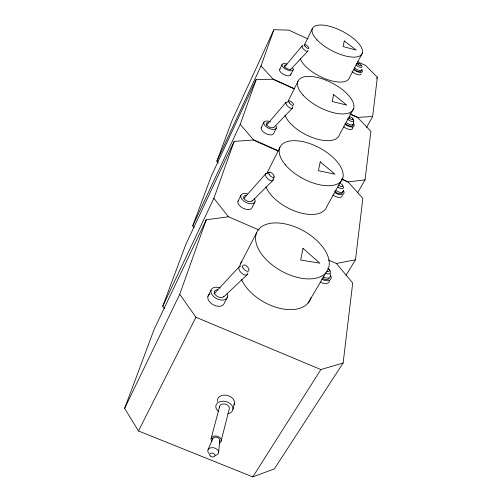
<?xml version="1.0" encoding="UTF-8"?>
<svg xmlns="http://www.w3.org/2000/svg" width="502" height="502" viewBox="0 0 502 502"><rect width="100%" height="100%" fill="white"/><g stroke="black" fill="none" stroke-linecap="round" stroke-linejoin="round"><path stroke-width="0.75" d="M353.715 120.718L353.672 123.837A5.026 2.272 28.4 0 1 351.074 124.854A5.026 2.272 28.4 0 1 346.524 122.795M218.602 452.685L219.763 440.486M259.176 230.073L228.423 216.764L206.24 219.801L154.127 329.356L124.634 408.39L138.483 430.967L252.807 476.9L274.381 468.868L343.123 363.009L352.711 282.977L336.409 263.506L328.54 260.105M346.185 275.096L355.491 259.76L362.852 198.353L348.319 182.226L341.887 179.371M357.625 192.743L365.061 179.879L370.878 131.329L357.788 117.65L349.938 114.105M366.554 127.458L372.653 116.527L377.366 77.176L365.45 65.354L357.644 61.765M232.953 409.394L234.453 403.238M219.117 443.184A5.252 3.652 14.2 0 0 220.861 441.955L229.282 408.942A5.058 3.614 14.2 0 0 225.969 404.355A5.058 3.614 14.2 0 0 219.901 405.509L211.129 438.422A5.252 3.652 14.2 0 0 211.944 441.302M273.088 179.973L274.142 176.836M124.634 408.39L179.741 294.272L206.24 219.801M164.505 308.755L162.761 306.214L213.908 198.259L234.152 141.395L253.24 140.033L278.265 151.133M194.148 227.676L192.755 225.825L240.226 124.327L256.164 79.536L272.9 79.247L294.297 88.929M218.332 163.012L216.87 161.211L261.015 65.906L273.897 29.718L288.788 30.126L307.952 38.936M162.761 306.214L185.784 244.518L234.152 141.395M192.755 225.825L211.21 176.371L256.164 79.536M216.87 161.211L231.987 120.687L273.897 29.718M208.123 449.535L212.873 438.409M279.608 69.665L282.011 64.62M211.129 438.422L211.543 437.556A5.252 3.652 14.2 0 1 217.83 436.426A5.252 3.652 14.2 0 1 221.288 441.095M261.203 127.853L263.82 122.444M304.3 45.224L312.432 28.488M290.771 74.735L293.212 69.709M237.979 201.296L240.841 195.491M287.809 101.893L298.037 81.167M276.351 128.035L273.69 133.419A6.852 3.357 26.3 0 1 265.652 133.507A6.852 3.357 26.3 0 1 261.68 127.113M266.719 173.648L279.921 147.431M138.483 430.967L195.924 317.245L179.741 294.272M255.054 201.691L252.136 207.458A7.743 4.292 26.5 0 1 242.88 208.117A7.743 4.292 26.5 0 1 238.557 200.329M207.922 296.337L211.066 290.131M240.439 263.952L256.585 232.84M227.475 297.071L224.262 303.233A8.898 5.679 27.1 0 1 212.359 304.231A8.898 5.679 27.1 0 1 209.874 294.078M362.35 53.168L349.373 77.785A27.409 11.49 27.1 0 1 325.296 78.789A27.409 11.49 27.1 0 1 300.246 58.546M353.69 108.47L339.415 134.825A30.471 14.207 27.4 0 1 313.085 137.793A30.471 14.207 27.4 0 1 284.929 115.159M376.619 78.55L377.366 77.176M342.797 177.984L326.959 206.215A34.312 18.022 28 0 1 297.993 212.151A34.312 18.022 28 0 1 265.909 186.876M308.071 303.057L325.936 272.762A40.21 22.935 29.1 0 0 289.014 224.84A40.21 22.935 29.1 0 0 262.345 255.123A40.21 22.935 29.1 0 0 325.936 272.762M252.807 476.9L320.866 369.56L343.123 363.009M284.433 67.086L302.135 45.889M266.487 125.155L286.071 102.289M243.821 198.466L265.709 173.755M213.971 293.921L239.228 266.731M290.476 69.678L307.732 51.235M273.615 127.684L292.327 108.25M252.18 201.114L272.806 180.5M223.798 296.833L247.417 274.487M266.236 173.46L269.292 172.224M336.409 263.506L355.491 259.76M365.061 179.879L348.375 181.868L341.944 179.013M372.653 116.527L357.826 117.368L349.988 113.816M195.924 317.245L320.866 369.56M278.359 150.788L253.353 139.694L240.226 124.327M294.379 88.653L272.988 78.977L261.015 65.906M213.908 198.259L228.423 216.764M227.174 293.877A8.942 5.654 27.1 0 1 220.786 300.008A8.942 5.654 27.1 0 1 210.896 291.53A8.942 5.654 27.1 0 1 220.202 287.903M219.418 407.317A5.058 3.614 14.2 0 1 219.493 406.369M247.819 272.806A5.647 2.999 44.8 0 1 244.474 274.876A5.647 2.999 44.8 0 1 239.197 269.888A5.647 2.999 44.8 0 1 240.747 266.11M212.679 439.702A3.633 2.523 14.2 0 1 216.594 437.248A3.633 2.523 14.2 0 1 219.543 441.107M329.576 270.007A4.549 2.592 30.7 0 1 330.015 273.326A4.549 2.592 30.7 0 1 325.949 273.345M327.85 268.526A4.549 2.592 30.7 0 1 328.797 269.216M327.957 268.2A2.78 1.581 30.7 0 1 329.513 270.791A2.78 1.581 30.7 0 1 326.796 271.143M311.002 297.642A39.256 23.556 29.2 0 1 278.459 307.996A39.256 23.556 29.2 0 1 241.506 279.426M239.636 266.618A39.256 23.556 29.2 0 1 241.914 261.241M330.002 273.785A6.419 3.677 30.7 0 1 329.086 277.769A6.419 3.677 30.7 0 1 323.068 276.853M329.287 278.346A6.413 3.683 30.7 0 1 322.221 278.284M217.504 401.449A8.685 6.231 14.2 0 1 226.923 395.319A8.685 6.231 14.2 0 1 233.901 404.775M218.709 411.709A8.747 6.244 14.2 0 1 218.822 402.121A8.747 6.244 14.2 0 1 231.711 405.158A8.747 6.244 14.2 0 1 227.814 413.855M208.976 453.457A5.522 3.803 14.2 0 1 210.162 447.972A5.522 3.803 14.2 0 1 217.956 450.319A5.522 3.803 14.2 0 1 215.396 455.389M329.481 280.951A8.101 4.675 30.7 0 1 320.1 282.042M330.561 275.272A8.12 4.662 30.7 0 1 329.412 280.329A8.12 4.662 30.7 0 1 321.788 279.181M223.785 296.469A5.365 3.395 27.1 0 1 223.057 297.052L222.072 297.404A5.365 3.395 27.1 0 1 214.762 293.965A5.365 3.395 27.1 0 1 217.68 289.736M254.169 198.315A7.775 4.267 26.5 0 1 250.623 203.762A7.775 4.267 26.5 0 1 240.922 197.405A7.775 4.267 26.5 0 1 247.323 193.828M273.101 179.252A4.894 2.228 43.3 0 1 270.346 180.519A4.894 2.228 43.3 0 1 265.778 176.177A4.894 2.228 43.3 0 1 266.97 173.422M342.646 185.677A3.997 2.008 29.2 0 1 342.527 188.551A3.997 2.008 29.2 0 1 337.771 187.02M339.547 183.349A2.441 1.224 29.2 0 1 342.483 185.15A2.441 1.224 29.2 0 1 341.398 186.524A2.441 1.224 29.2 0 1 338.461 184.723M342.628 191.457A5.635 2.855 29.2 0 1 340.318 193.772A5.635 2.855 29.2 0 1 334.627 191.488M343.387 190.12A5.641 2.849 29.2 0 1 341.078 192.429A5.641 2.849 29.2 0 1 335.38 190.139M342.521 195.567A7.122 3.627 29.2 0 1 332.801 194.933M343.462 190.647A7.135 3.614 29.2 0 1 342.345 194.6A7.135 3.614 29.2 0 1 335.33 192.937M252.217 200.449A4.669 2.56 26.5 0 1 251.276 201.446L250.448 201.666A4.669 2.56 26.5 0 1 244.11 198.635A4.669 2.56 26.5 0 1 246.476 195.529M275.981 126.052A6.877 3.332 26.3 0 1 271.507 129.29A6.877 3.332 26.3 0 1 263.763 123.285A6.877 3.332 26.3 0 1 270.515 121.804M292.321 106.581A4.323 1.707 42.6 0 1 290.758 108.281A4.323 1.707 42.6 0 1 286.335 104.479A4.323 1.707 42.6 0 1 287.144 102.132M352.335 118.56A3.564 1.6 28.4 0 1 352.586 121.465A3.564 1.6 28.4 0 1 347.579 118.836M352.925 124.408A5.026 2.278 28.4 0 1 350.383 126.109A5.026 2.278 28.4 0 1 344.962 123.26M352.743 127.27A6.35 2.893 28.4 0 1 350.189 129.503A6.35 2.893 28.4 0 1 343.782 126.849M353.646 123.799A6.363 2.88 28.4 0 1 352.166 126.993A6.363 2.88 28.4 0 1 345.144 124.333M273.571 127.364A4.129 2.002 26.3 0 1 273.057 127.665L272.341 127.803A4.129 2.002 26.3 0 1 266.75 125.098A4.129 2.002 26.3 0 1 268.721 122.733M290.777 73.97A6.143 2.692 26.2 0 1 284.396 74.817A6.143 2.692 26.2 0 1 280.009 69.081M292.842 68.077A6.162 2.673 26.3 0 1 289.277 70.6A6.162 2.673 26.3 0 1 282.08 65.668A6.162 2.673 26.3 0 1 286.924 64.024M307.902 50.47A3.878 1.349 42.3 0 1 305.881 50.909A3.878 1.349 42.3 0 1 302.279 47.464A3.878 1.349 42.3 0 1 303.064 45.851M361.264 65.505A3.213 1.305 27.9 0 1 360.555 67.387A3.213 1.305 27.9 0 1 356.345 64.883A3.213 1.305 27.9 0 1 358.522 63.879M361.22 70.374A4.537 1.857 27.9 0 1 358.968 71.66A4.537 1.857 27.9 0 1 354.073 69.088M361.842 69.194A4.537 1.851 27.9 0 1 359.595 70.481A4.537 1.851 27.9 0 1 354.694 67.902M361.12 73.775A5.735 2.359 27.9 0 1 357.562 74.572A5.735 2.359 27.9 0 1 351.996 71.453M361.86 69.897A5.742 2.347 27.9 0 1 360.574 72.464A5.742 2.347 27.9 0 1 354.249 69.973M290.74 69.044A3.696 1.606 26.3 0 1 290.294 69.27L289.667 69.351A3.696 1.606 26.3 0 1 284.665 66.904A3.696 1.606 26.3 0 1 286.347 65.065M303.013 248.339L300.692 260.017L319.793 263.173L303.013 248.339M320.213 161.845L318.45 170.724L334.966 174.181L320.213 161.845M333.598 94.552L332.211 101.523L346.75 105.069L333.598 94.552M344.259 40.944L343.142 46.56L356.125 50.087L344.259 40.944M242.767 267.353A3.997 2.108 44.8 0 0 248.233 271.205A3.997 2.108 44.8 0 0 246.325 265.847A3.997 2.108 44.8 0 0 242.767 267.353M210.2 455.954A2.774 1.901 14.2 0 0 214.862 456.042A2.774 1.901 14.2 0 0 211.9 453.049A2.774 1.901 14.2 0 0 210.2 455.954M269.229 174.602A3.47 1.569 43.3 0 0 273.948 177.206A3.47 1.569 43.3 0 0 271.118 172.657A3.47 1.569 43.3 0 0 269.229 174.602M285.305 164.756A35.04 17.438 28 0 0 340.431 181.887A35.04 17.438 28 0 0 307.826 142.957A35.04 17.438 28 0 0 285.305 164.756M289.246 102.759A3.062 1.199 42.6 0 0 293.363 105.238A3.062 1.199 42.6 0 0 290.821 101.385A3.062 1.199 42.6 0 0 289.246 102.759M349.555 118.346A2.177 0.973 28.4 0 0 352.906 119.376A2.177 0.973 28.4 0 0 350.691 117.054A2.177 0.973 28.4 0 0 349.555 118.346M303.045 95.091A31.042 13.686 27.5 0 0 351.664 111.444A31.042 13.686 27.5 0 0 322.491 78.933A31.042 13.686 27.5 0 0 303.045 95.091M305.034 46.121A2.748 0.948 42.3 0 0 308.674 48.462A2.748 0.948 42.3 0 0 306.371 45.13A2.748 0.948 42.3 0 0 305.034 46.121M358.227 64.582A1.964 0.797 27.9 0 0 361.245 65.567A1.964 0.797 27.9 0 0 359.231 63.572A1.964 0.797 27.9 0 0 358.227 64.582M317.101 39.984A27.867 11.019 27.2 0 0 360.587 55.49A27.867 11.019 27.2 0 0 334.194 27.729A27.867 11.019 27.2 0 0 317.101 39.984"/></g></svg>
